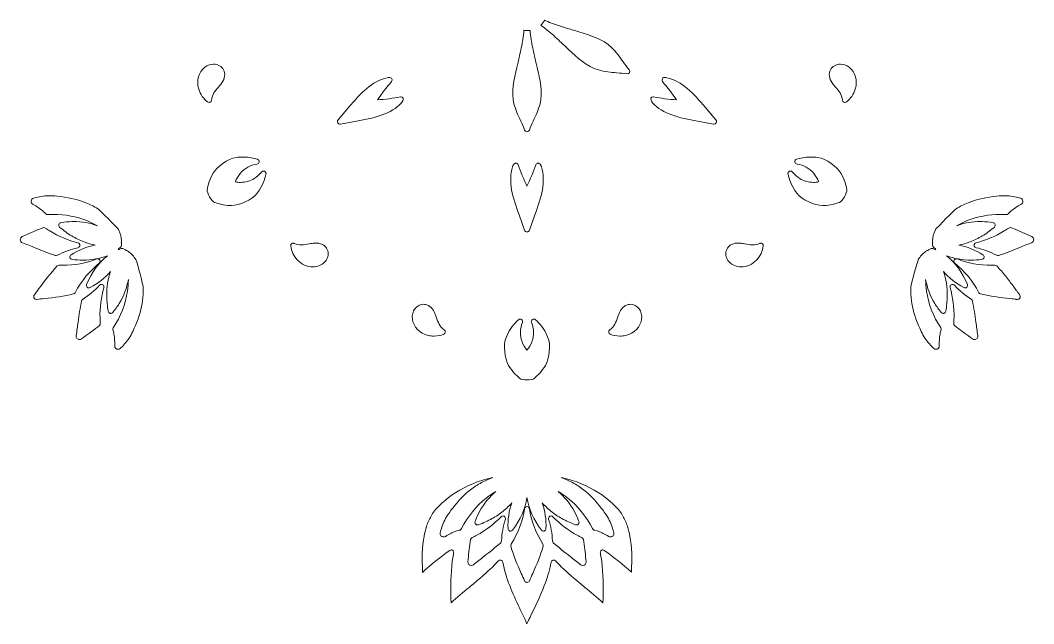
# Model space of a CAD drawing. Header units: inches. Extents: x -5 to 3122, y -2796 to 0.
# Drawn here: x 2241 to 3021, y -2036 to -1572 of the extents above; entities that cross this region are included whole.
import ezdxf

# ---------------------------------------------------------------- set-up
doc = ezdxf.new("R2010")
doc.units = ezdxf.units.IN
doc.header["$MEASUREMENT"] = 0
doc.layers.add('4', color=7, linetype='Continuous')

# ---------------------------------------------------------------- blocks, each defined once
blk = doc.blocks.new('block 2')
at = {"layer": '4', "lineweight": 0}
for points, knots in [([(2709.69, -1612.35), (2709.34, -1612.96), (2708.7, -1613.33), (2708.01, -1613.33), (2707.91, -1613.33), (2707.82, -1613.32), (2707.72, -1613.3), (2705.22, -1612.93), (2702.62, -1612.67), (2700.11, -1612.43), (2695.46, -1611.97), (2690.67, -1611.5), (2685.99, -1610.26), (2677.25, -1607.93), (2669.64, -1600.74), (2662.93, -1594.4), (2661.86, -1593.39), (2660.82, -1592.41), (2659.8, -1591.47), (2658.63, -1590.4), (2657.48, -1589.32), (2656.33, -1588.24), (2653.2, -1585.31), (2649.97, -1582.28), (2646.61, -1579.56), (2644.87, -1578.15), (2643.24, -1576.92), (2641.65, -1575.82), (2642.83, -1574.71), (2643.85, -1573.42), (2644.62, -1571.97), (2646.2, -1572.7), (2647.89, -1573.41), (2649.75, -1574.12), (2653.79, -1575.67), (2658.03, -1576.95), (2662.13, -1578.2), (2663.64, -1578.65), (2665.15, -1579.11), (2666.66, -1579.59), (2667.98, -1580), (2669.35, -1580.41), (2670.76, -1580.83), (2679.61, -1583.47), (2689.63, -1586.47), (2696.02, -1592.87), (2699.44, -1596.3), (2702.25, -1600.22), (2704.96, -1604.01), (2706.43, -1606.07), (2707.96, -1608.19), (2709.53, -1610.17), (2710.03, -1610.79), (2710.09, -1611.66), (2709.69, -1612.35)], [0, 0, 0, 0, 1, 1, 1, 2, 2, 2, 3, 3, 3, 4, 4, 4, 5, 5, 5, 6, 6, 6, 7, 7, 7, 8, 8, 8, 9, 9, 9, 10, 10, 10, 11, 11, 11, 12, 12, 12, 13, 13, 13, 14, 14, 14, 15, 15, 15, 16, 16, 16, 17, 17, 17, 18, 18, 18, 18]), ([(2636.8, -1599.53), (2637.16, -1601.06), (2637.52, -1602.6), (2637.86, -1604.14), (2638.16, -1605.49), (2638.5, -1606.88), (2638.84, -1608.32), (2640.97, -1617.3), (2643.39, -1627.47), (2641.04, -1636.21), (2639.78, -1640.88), (2637.79, -1645.27), (2635.86, -1649.52), (2634.82, -1651.82), (2633.74, -1654.2), (2632.81, -1656.55), (2632.52, -1657.3), (2631.8, -1657.79), (2631, -1657.79), (2630.2, -1657.79), (2629.48, -1657.3), (2629.19, -1656.55), (2628.26, -1654.2), (2627.18, -1651.82), (2626.14, -1649.52), (2624.21, -1645.28), (2622.22, -1640.89), (2620.96, -1636.21), (2618.61, -1627.47), (2621.03, -1617.3), (2623.16, -1608.32), (2623.5, -1606.88), (2623.84, -1605.49), (2624.14, -1604.14), (2624.48, -1602.6), (2624.84, -1601.06), (2625.2, -1599.52), (2626.17, -1595.35), (2627.18, -1591.03), (2627.86, -1586.76), (2628.27, -1584.19), (2628.54, -1581.86), (2628.69, -1579.66), (2629.56, -1579.81), (2630.44, -1579.91), (2631.35, -1579.91), (2632.02, -1579.91), (2632.67, -1579.85), (2633.32, -1579.76), (2633.47, -1581.94), (2633.73, -1584.23), (2634.14, -1586.76), (2634.82, -1591.03), (2635.83, -1595.35), (2636.8, -1599.53)], [0, 0, 0, 0, 1, 1, 1, 2, 2, 2, 3, 3, 3, 4, 4, 4, 5, 5, 5, 6, 6, 6, 7, 7, 7, 8, 8, 8, 9, 9, 9, 10, 10, 10, 11, 11, 11, 12, 12, 12, 13, 13, 13, 14, 14, 14, 15, 15, 15, 16, 16, 16, 17, 17, 17, 18, 18, 18, 18]), ([(2395.3, -1621.57), (2394.83, -1622.13), (2394.37, -1622.67), (2393.92, -1623.19), (2391.02, -1626.58), (2388.92, -1629.02), (2388.44, -1633.5), (2388.37, -1634.19), (2387.93, -1634.79), (2387.3, -1635.07), (2387.04, -1635.18), (2386.77, -1635.24), (2386.51, -1635.24), (2386.1, -1635.24), (2385.7, -1635.11), (2385.36, -1634.86), (2382.3, -1632.63), (2379.75, -1628.93), (2378.54, -1624.96), (2376.62, -1618.63), (2378.59, -1611.71), (2383.35, -1608.12), (2385.36, -1606.61), (2387.73, -1605.77), (2390.03, -1605.77), (2390.45, -1605.77), (2390.87, -1605.8), (2391.28, -1605.86), (2394.41, -1606.28), (2397.09, -1608.35), (2398.1, -1611.13), (2399.24, -1614.28), (2398.22, -1618.08), (2395.3, -1621.57)], [0, 0, 0, 0, 1, 1, 1, 2, 2, 2, 3, 3, 3, 4, 4, 4, 5, 5, 5, 6, 6, 6, 7, 7, 7, 8, 8, 8, 9, 9, 9, 10, 10, 10, 11, 11, 11, 11]), ([(2863.9, -1611.12), (2864.91, -1608.34), (2867.59, -1606.27), (2870.72, -1605.85), (2871.13, -1605.8), (2871.55, -1605.77), (2871.97, -1605.77), (2874.27, -1605.77), (2876.64, -1606.6), (2878.65, -1608.11), (2883.41, -1611.7), (2885.38, -1618.63), (2883.46, -1624.96), (2882.25, -1628.92), (2879.7, -1632.63), (2876.64, -1634.86), (2876.3, -1635.11), (2875.9, -1635.23), (2875.49, -1635.23), (2875.23, -1635.23), (2874.96, -1635.18), (2874.7, -1635.07), (2874.07, -1634.79), (2873.63, -1634.19), (2873.56, -1633.49), (2873.08, -1629.01), (2870.98, -1626.57), (2868.08, -1623.19), (2867.63, -1622.67), (2867.17, -1622.13), (2866.7, -1621.56), (2863.78, -1618.08), (2862.76, -1614.27), (2863.9, -1611.12)], [0, 0, 0, 0, 1, 1, 1, 2, 2, 2, 3, 3, 3, 4, 4, 4, 5, 5, 5, 6, 6, 6, 7, 7, 7, 8, 8, 8, 9, 9, 9, 10, 10, 10, 11, 11, 11, 11]), ([(2535.58, -1634.1), (2535.22, -1634.57), (2534.84, -1635.03), (2534.45, -1635.47), (2526.53, -1644.26), (2514.12, -1647.09), (2499.9, -1649.64), (2499.9, -1649.64), (2487.54, -1651.86), (2487.54, -1651.86), (2487.42, -1651.88), (2487.31, -1651.89), (2487.19, -1651.89), (2486.51, -1651.89), (2485.86, -1651.53), (2485.51, -1650.92), (2485.1, -1650.21), (2485.18, -1649.32), (2485.71, -1648.69), (2485.71, -1648.69), (2493.81, -1639.1), (2493.81, -1639.1), (2503.13, -1628.06), (2511.79, -1618.72), (2523.36, -1616.26), (2523.94, -1616.14), (2524.52, -1616.04), (2525.11, -1615.96), (2525.16, -1615.95), (2525.82, -1616.09), (2526.41, -1616.22), (2526.41, -1616.23), (2526.4, -1616.23), (2526.4, -1616.24), (2526.68, -1616.41), (2526.92, -1616.65), (2527.09, -1616.95), (2527.47, -1617.66), (2527.38, -1618.54), (2526.86, -1619.15), (2523.02, -1623.66), (2519.41, -1628.39), (2516.11, -1633.25), (2521.98, -1632.83), (2527.88, -1632.07), (2533.7, -1630.99), (2533.82, -1630.97), (2533.93, -1630.96), (2534.05, -1630.96), (2534.72, -1630.96), (2535.36, -1631.31), (2535.71, -1631.9), (2535.73, -1631.92), (2535.73, -1631.95), (2535.75, -1631.98), (2535.78, -1631.97), (2535.81, -1631.96), (2535.83, -1631.95), (2535.83, -1632.62), (2535.8, -1633.82), (2535.58, -1634.1)], [0, 0, 0, 0, 1, 1, 1, 2, 2, 2, 3, 3, 3, 4, 4, 4, 5, 5, 5, 6, 6, 6, 7, 7, 7, 8, 8, 8, 9, 9, 9, 10, 10, 10, 11, 11, 11, 12, 12, 12, 13, 13, 13, 14, 14, 14, 15, 15, 15, 16, 16, 16, 17, 17, 17, 18, 18, 18, 19, 19, 19, 20, 20, 20, 20]), ([(2776.49, -1650.92), (2776.14, -1651.53), (2775.49, -1651.89), (2774.81, -1651.89), (2774.69, -1651.89), (2774.58, -1651.88), (2774.46, -1651.86), (2774.46, -1651.86), (2762.1, -1649.64), (2762.1, -1649.64), (2747.88, -1647.09), (2735.46, -1644.26), (2727.55, -1635.47), (2727.43, -1635.33), (2727.31, -1635.18), (2727.19, -1635.04), (2727.17, -1635.04), (2727.14, -1635.03), (2727.12, -1635.03), (2726.6, -1633.97), (2725.99, -1632.37), (2726.28, -1631.9), (2726.64, -1631.31), (2727.28, -1630.96), (2727.95, -1630.96), (2728.06, -1630.96), (2728.18, -1630.97), (2728.3, -1630.99), (2734.13, -1632.07), (2740.03, -1632.83), (2745.89, -1633.25), (2742.59, -1628.39), (2738.98, -1623.66), (2735.14, -1619.15), (2734.79, -1618.74), (2735.1, -1617.31), (2735.42, -1616.25), (2735.45, -1616.27), (2735.47, -1616.29), (2735.5, -1616.31), (2735.83, -1616.08), (2736.21, -1615.94), (2736.62, -1615.94), (2736.71, -1615.94), (2736.8, -1615.94), (2736.89, -1615.96), (2737.48, -1616.04), (2738.06, -1616.14), (2738.64, -1616.26), (2750.21, -1618.72), (2758.87, -1628.06), (2768.19, -1639.1), (2768.19, -1639.1), (2776.29, -1648.69), (2776.29, -1648.69), (2776.82, -1649.31), (2776.9, -1650.21), (2776.49, -1650.92)], [0, 0, 0, 0, 1, 1, 1, 2, 2, 2, 3, 3, 3, 4, 4, 4, 5, 5, 5, 6, 6, 6, 7, 7, 7, 8, 8, 8, 9, 9, 9, 10, 10, 10, 11, 11, 11, 12, 12, 12, 13, 13, 13, 14, 14, 14, 15, 15, 15, 16, 16, 16, 17, 17, 17, 18, 18, 18, 19, 19, 19, 19]), ([(2430.29, -1690.43), (2429.33, -1694.52), (2428, -1699.03), (2423.44, -1705.11), (2419.23, -1710.71), (2409.9, -1714.34), (2403.67, -1714.49), (2403.41, -1714.5), (2403.16, -1714.5), (2402.91, -1714.5), (2397.69, -1714.5), (2393.81, -1713.19), (2390.7, -1712.13), (2388.71, -1711.46), (2384.63, -1704.74), (2385.1, -1702.42), (2385.77, -1699.02), (2386.61, -1694.8), (2389.53, -1690.01), (2392.78, -1684.69), (2400.59, -1678.42), (2407.55, -1677.58), (2409.38, -1677.36), (2411.15, -1677.24), (2412.81, -1677.24), (2417.51, -1677.24), (2420.76, -1678.1), (2423.68, -1678.98), (2424.56, -1679.25), (2425.14, -1680.09), (2425.06, -1681), (2424.99, -1681.91), (2424.29, -1682.65), (2423.38, -1682.78), (2420.84, -1683.12), (2418.46, -1683.89), (2416.3, -1685.07), (2411.85, -1687.5), (2408.38, -1691.61), (2406.74, -1696.4), (2407.99, -1696.64), (2409.28, -1696.77), (2410.58, -1696.77), (2414.41, -1696.77), (2418.13, -1695.73), (2421.33, -1693.78), (2423.43, -1692.5), (2425.29, -1690.82), (2426.86, -1688.79), (2427.24, -1688.3), (2427.81, -1688.04), (2428.4, -1688.04), (2428.68, -1688.04), (2428.97, -1688.1), (2429.24, -1688.23), (2430.06, -1688.62), (2430.5, -1689.54), (2430.29, -1690.43)], [0, 0, 0, 0, 1, 1, 1, 2, 2, 2, 3, 3, 3, 4, 4, 4, 5, 5, 5, 6, 6, 6, 7, 7, 7, 8, 8, 8, 9, 9, 9, 10, 10, 10, 11, 11, 11, 12, 12, 12, 13, 13, 13, 14, 14, 14, 15, 15, 15, 16, 16, 16, 17, 17, 17, 18, 18, 18, 19, 19, 19, 19]), ([(2642.09, -1684.81), (2645.74, -1696.06), (2641.98, -1708.23), (2637.09, -1721.82), (2637.09, -1721.82), (2632.83, -1733.63), (2632.83, -1733.63), (2632.55, -1734.4), (2631.82, -1734.92), (2631, -1734.92), (2630.18, -1734.92), (2629.44, -1734.4), (2629.17, -1733.63), (2629.17, -1733.63), (2624.91, -1721.82), (2624.91, -1721.82), (2620.01, -1708.23), (2616.25, -1696.06), (2619.91, -1684.81), (2620.09, -1684.25), (2620.3, -1683.69), (2620.52, -1683.14), (2620.64, -1682.85), (2621.58, -1682.22), (2622.38, -1681.74), (2622.4, -1681.8), (2622.43, -1681.87), (2622.46, -1681.94), (2623.23, -1681.99), (2623.9, -1682.49), (2624.16, -1683.22), (2626.14, -1688.8), (2628.43, -1694.29), (2631, -1699.58), (2633.56, -1694.29), (2635.86, -1688.8), (2637.84, -1683.22), (2638.08, -1682.52), (2638.72, -1682.05), (2639.44, -1681.96), (2639.46, -1681.89), (2639.47, -1681.82), (2639.49, -1681.74), (2640.49, -1682.34), (2641.38, -1682.92), (2641.47, -1683.14), (2641.7, -1683.69), (2641.9, -1684.25), (2642.09, -1684.81)], [0, 0, 0, 0, 1, 1, 1, 2, 2, 2, 3, 3, 3, 4, 4, 4, 5, 5, 5, 6, 6, 6, 7, 7, 7, 8, 8, 8, 9, 9, 9, 10, 10, 10, 11, 11, 11, 12, 12, 12, 13, 13, 13, 14, 14, 14, 15, 15, 15, 16, 16, 16, 16]), ([(2871.3, -1712.13), (2868.18, -1713.18), (2864.31, -1714.5), (2859.09, -1714.5), (2858.84, -1714.5), (2858.59, -1714.5), (2858.33, -1714.49), (2852.1, -1714.34), (2842.77, -1710.71), (2838.56, -1705.11), (2834, -1699.03), (2832.67, -1694.52), (2831.71, -1690.43), (2831.5, -1689.54), (2831.94, -1688.62), (2832.76, -1688.22), (2833.03, -1688.1), (2833.32, -1688.03), (2833.6, -1688.03), (2834.19, -1688.03), (2834.76, -1688.3), (2835.14, -1688.79), (2836.71, -1690.82), (2838.57, -1692.5), (2840.67, -1693.78), (2843.87, -1695.73), (2847.59, -1696.76), (2851.42, -1696.76), (2852.71, -1696.76), (2854.01, -1696.64), (2855.26, -1696.4), (2853.61, -1691.61), (2850.14, -1687.49), (2845.7, -1685.07), (2843.54, -1683.89), (2841.16, -1683.12), (2838.62, -1682.77), (2837.71, -1682.65), (2837.01, -1681.91), (2836.93, -1681), (2836.86, -1680.08), (2837.44, -1679.24), (2838.32, -1678.98), (2841.24, -1678.1), (2844.49, -1677.24), (2849.19, -1677.24), (2850.85, -1677.24), (2852.62, -1677.36), (2854.45, -1677.58), (2861.41, -1678.42), (2869.22, -1684.68), (2872.47, -1690.01), (2875.39, -1694.79), (2876.23, -1699.02), (2876.9, -1702.42), (2877.37, -1704.74), (2873.29, -1711.45), (2871.3, -1712.13)], [0, 0, 0, 0, 1, 1, 1, 2, 2, 2, 3, 3, 3, 4, 4, 4, 5, 5, 5, 6, 6, 6, 7, 7, 7, 8, 8, 8, 9, 9, 9, 10, 10, 10, 11, 11, 11, 12, 12, 12, 13, 13, 13, 14, 14, 14, 15, 15, 15, 16, 16, 16, 17, 17, 17, 18, 18, 18, 19, 19, 19, 19]), ([(2335.91, -1777.64), (2336.02, -1781.04), (2335.85, -1784.47), (2335.4, -1787.83), (2334.61, -1793.69), (2332.9, -1799.6), (2329.86, -1806.98), (2328.82, -1809.5), (2327.2, -1813.24), (2325, -1816.63), (2322.84, -1820), (2320.27, -1822.62), (2318.27, -1824.53), (2317.78, -1824.98), (2317.16, -1825.23), (2316.52, -1825.23), (2315.83, -1825.23), (2315.16, -1824.94), (2314.68, -1824.44), (2314.18, -1823.91), (2313.92, -1823.21), (2313.96, -1822.48), (2314.1, -1819.17), (2313.9, -1816.15), (2313.37, -1813.52), (2313.13, -1812.33), (2312.83, -1811.14), (2312.59, -1810.23), (2312.45, -1809.7), (2312.56, -1809.09), (2312.87, -1808.63), (2318.56, -1800.09), (2322.34, -1790.33), (2323.81, -1780.4), (2324.26, -1777.41), (2324.48, -1774.44), (2324.49, -1771.5), (2323.36, -1777.85), (2320.98, -1784.23), (2317.41, -1790.06), (2316, -1792.38), (2314.38, -1794.62), (2312.45, -1796.91), (2312.08, -1797.35), (2311.53, -1797.6), (2310.97, -1797.6), (2310.8, -1797.6), (2310.63, -1797.57), (2310.47, -1797.53), (2309.74, -1797.34), (2309.19, -1796.74), (2309.05, -1796), (2308.29, -1791.85), (2307.9, -1788.09), (2307.85, -1784.51), (2307.8, -1781.09), (2308.04, -1777.67), (2308.55, -1774.34), (2309.02, -1771.28), (2309.7, -1768.41), (2310.69, -1765.33), (2310.69, -1765.33), (2310.69, -1765.33), (2310.69, -1765.33), (2306.53, -1770.26), (2301.16, -1774.53), (2295.01, -1777.77), (2294.72, -1777.92), (2294.41, -1777.99), (2294.1, -1777.99), (2293.63, -1777.99), (2293.16, -1777.82), (2292.79, -1777.48), (2292.18, -1776.93), (2291.99, -1776.05), (2292.31, -1775.3), (2296.15, -1766.11), (2301.79, -1758.42), (2308.36, -1753.21), (2302.8, -1755.43), (2296.39, -1756.58), (2289.41, -1756.58), (2286.71, -1756.58), (2283.94, -1756.4), (2281.2, -1756.05), (2280.38, -1755.95), (2279.72, -1755.34), (2279.54, -1754.54), (2279.37, -1753.74), (2279.71, -1752.91), (2280.41, -1752.47), (2286.29, -1748.77), (2292.67, -1746.25), (2299.02, -1745.11), (2295.85, -1744.43), (2293.03, -1743.59), (2290.14, -1742.47), (2287.01, -1741.24), (2283.93, -1739.73), (2280.99, -1737.98), (2277.91, -1736.15), (2274.85, -1733.93), (2271.64, -1731.2), (2271.06, -1730.71), (2270.82, -1729.93), (2271.02, -1729.21), (2271.22, -1728.48), (2271.81, -1727.93), (2272.55, -1727.8), (2275.5, -1727.27), (2278.25, -1726.99), (2280.95, -1726.93), (2281.4, -1726.92), (2281.84, -1726.91), (2282.29, -1726.91), (2288.7, -1726.91), (2295, -1728.06), (2300.71, -1730.16), (2298.12, -1728.66), (2295.39, -1727.34), (2292.52, -1726.21), (2284.62, -1723.09), (2275.81, -1721.43), (2267.04, -1721.43), (2265.56, -1721.43), (2264.07, -1721.48), (2262.57, -1721.58), (2262.53, -1721.58), (2262.49, -1721.58), (2262.45, -1721.58), (2261.94, -1721.58), (2261.44, -1721.38), (2261.08, -1721.02), (2260.42, -1720.36), (2259.54, -1719.51), (2258.62, -1718.7), (2256.61, -1716.92), (2254.1, -1715.24), (2251.17, -1713.72), (2250.2, -1713.22), (2249.63, -1712.21), (2249.73, -1711.15), (2249.82, -1710.12), (2250.53, -1709.26), (2251.55, -1708.95), (2254.2, -1708.17), (2257.75, -1707.25), (2261.74, -1707.07), (2262.42, -1707.03), (2263.11, -1707.02), (2263.8, -1707.02), (2266.36, -1707.02), (2269.13, -1707.23), (2272.53, -1707.69), (2280.45, -1708.74), (2286.42, -1710.21), (2291.88, -1712.46), (2295.01, -1713.76), (2298.07, -1715.32), (2300.97, -1717.12), (2302.44, -1718.03), (2309.6, -1725.3), (2316.46, -1732.38), (2316.69, -1732.81), (2316.93, -1733.24), (2317.13, -1733.67), (2318.38, -1736.28), (2319.13, -1739.03), (2319.28, -1741.62), (2319.31, -1742.05), (2319.19, -1742.47), (2318.97, -1742.81), (2319, -1742.87), (2319.04, -1742.94), (2319.07, -1743), (2319.22, -1743.32), (2319.29, -1743.68), (2319.25, -1744.03), (2319.22, -1744.39), (2319.18, -1744.74), (2319.12, -1745.1), (2318.9, -1746.37), (2318.06, -1747.35), (2316.94, -1747.78), (2316.9, -1747.99), (2316.82, -1748.19), (2316.72, -1748.37), (2316.93, -1748.37), (2317.15, -1748.41), (2317.35, -1748.48), (2317.95, -1747.99), (2318.7, -1747.7), (2319.51, -1747.7), (2319.93, -1747.7), (2320.35, -1747.78), (2320.76, -1747.93), (2321.09, -1748.05), (2321.42, -1748.2), (2321.75, -1748.35), (2322.07, -1748.5), (2322.34, -1748.73), (2322.54, -1749.02), (2322.59, -1749.08), (2322.63, -1749.14), (2322.66, -1749.21), (2322.7, -1749.2), (2322.74, -1749.2), (2322.77, -1749.2), (2323.14, -1749.2), (2323.52, -1749.31), (2323.84, -1749.52), (2326.02, -1750.96), (2328.03, -1752.98), (2329.65, -1755.35), (2330.03, -1755.9), (2330.39, -1756.47), (2330.74, -1757.06), (2330.74, -1757.05), (2330.74, -1757.05), (2330.74, -1757.05), (2333.3, -1766.36), (2335.86, -1775.92), (2335.91, -1777.64)], [0, 0, 0, 0, 1, 1, 1, 2, 2, 2, 3, 3, 3, 4, 4, 4, 5, 5, 5, 6, 6, 6, 7, 7, 7, 8, 8, 8, 9, 9, 9, 10, 10, 10, 11, 11, 11, 12, 12, 12, 13, 13, 13, 14, 14, 14, 15, 15, 15, 16, 16, 16, 17, 17, 17, 18, 18, 18, 19, 19, 19, 20, 20, 20, 21, 21, 21, 22, 22, 22, 23, 23, 23, 24, 24, 24, 25, 25, 25, 26, 26, 26, 27, 27, 27, 28, 28, 28, 29, 29, 29, 30, 30, 30, 31, 31, 31, 32, 32, 32, 33, 33, 33, 34, 34, 34, 35, 35, 35, 36, 36, 36, 37, 37, 37, 38, 38, 38, 39, 39, 39, 40, 40, 40, 41, 41, 41, 42, 42, 42, 43, 43, 43, 44, 44, 44, 45, 45, 45, 46, 46, 46, 47, 47, 47, 48, 48, 48, 49, 49, 49, 50, 50, 50, 51, 51, 51, 52, 52, 52, 53, 53, 53, 54, 54, 54, 55, 55, 55, 56, 56, 56, 57, 57, 57, 58, 58, 58, 59, 59, 59, 60, 60, 60, 61, 61, 61, 62, 62, 62, 63, 63, 63, 64, 64, 64, 65, 65, 65, 66, 66, 66, 67, 67, 67, 68, 68, 68, 69, 69, 69, 70, 70, 70, 71, 71, 71, 72, 72, 72, 73, 73, 73, 74, 74, 74, 74]), ([(2953.46, -1774.34), (2953.96, -1777.66), (2954.2, -1781.08), (2954.15, -1784.51), (2954.1, -1788.08), (2953.71, -1791.84), (2952.95, -1796), (2952.81, -1796.74), (2952.26, -1797.33), (2951.54, -1797.53), (2951.37, -1797.57), (2951.2, -1797.59), (2951.04, -1797.59), (2950.47, -1797.59), (2949.92, -1797.35), (2949.55, -1796.9), (2947.62, -1794.61), (2946, -1792.37), (2944.6, -1790.06), (2941.03, -1784.23), (2938.64, -1777.85), (2937.51, -1771.5), (2937.52, -1774.43), (2937.74, -1777.41), (2938.19, -1780.4), (2939.66, -1790.33), (2943.44, -1800.09), (2949.09, -1808.57), (2949.11, -1808.6), (2949.14, -1808.64), (2949.16, -1808.66), (2949.46, -1809.12), (2949.55, -1809.69), (2949.41, -1810.23), (2949.16, -1811.2), (2948.87, -1812.35), (2948.63, -1813.52), (2948.1, -1816.15), (2947.9, -1819.16), (2948.04, -1822.47), (2948.08, -1823.21), (2947.82, -1823.91), (2947.32, -1824.43), (2946.84, -1824.94), (2946.17, -1825.23), (2945.48, -1825.23), (2944.84, -1825.23), (2944.22, -1824.98), (2943.73, -1824.52), (2941.73, -1822.61), (2939.16, -1819.99), (2937, -1816.64), (2934.81, -1813.24), (2933.18, -1809.5), (2932.15, -1806.98), (2929.1, -1799.59), (2927.39, -1793.69), (2926.6, -1787.83), (2926.16, -1784.47), (2925.98, -1781.04), (2926.09, -1777.64), (2926.14, -1775.94), (2929.04, -1765.86), (2931.98, -1755.93), (2932.1, -1755.74), (2932.22, -1755.54), (2932.34, -1755.36), (2933.97, -1752.97), (2935.98, -1750.95), (2938.16, -1749.52), (2938.48, -1749.3), (2938.86, -1749.2), (2939.23, -1749.2), (2939.26, -1749.2), (2939.3, -1749.2), (2939.34, -1749.2), (2939.37, -1749.14), (2939.41, -1749.08), (2939.45, -1749.02), (2939.65, -1748.73), (2939.93, -1748.49), (2940.26, -1748.34), (2940.58, -1748.19), (2940.91, -1748.05), (2941.24, -1747.92), (2941.65, -1747.77), (2942.07, -1747.69), (2942.49, -1747.69), (2943.3, -1747.69), (2944.05, -1747.98), (2944.65, -1748.48), (2944.86, -1748.41), (2945.07, -1748.37), (2945.28, -1748.37), (2945.18, -1748.18), (2945.1, -1747.98), (2945.06, -1747.77), (2943.94, -1747.35), (2943.1, -1746.36), (2942.88, -1745.09), (2942.82, -1744.74), (2942.78, -1744.38), (2942.75, -1744.02), (2942.72, -1743.67), (2942.78, -1743.32), (2942.93, -1743), (2942.96, -1742.93), (2943, -1742.87), (2943.03, -1742.8), (2942.81, -1742.46), (2942.69, -1742.05), (2942.72, -1741.62), (2942.87, -1739.02), (2943.62, -1736.27), (2944.86, -1733.68), (2945.03, -1733.32), (2945.23, -1732.97), (2945.42, -1732.61), (2952.58, -1725.19), (2959.65, -1717.97), (2961.03, -1717.11), (2963.93, -1715.32), (2966.98, -1713.75), (2970.12, -1712.46), (2975.58, -1710.21), (2981.55, -1708.74), (2989.47, -1707.68), (2992.87, -1707.22), (2995.64, -1707.01), (2998.19, -1707.01), (2998.88, -1707.01), (2999.57, -1707.03), (3000.26, -1707.06), (3004.25, -1707.25), (3007.8, -1708.17), (3010.46, -1708.95), (3011.46, -1709.25), (3012.17, -1710.11), (3012.27, -1711.14), (3012.37, -1712.2), (3011.8, -1713.21), (3010.84, -1713.71), (3007.9, -1715.24), (3005.39, -1716.92), (3003.37, -1718.7), (3002.47, -1719.49), (3001.59, -1720.35), (3000.92, -1721.01), (3000.56, -1721.38), (3000.03, -1721.57), (2999.51, -1721.57), (2999.47, -1721.57), (2999.43, -1721.57), (2999.39, -1721.57), (2997.93, -1721.48), (2996.44, -1721.43), (2994.96, -1721.43), (2986.19, -1721.43), (2977.38, -1723.08), (2969.48, -1726.21), (2966.61, -1727.34), (2963.88, -1728.66), (2961.29, -1730.15), (2967, -1728.06), (2973.3, -1726.91), (2979.71, -1726.91), (2980.16, -1726.91), (2980.6, -1726.91), (2981.04, -1726.92), (2983.75, -1726.98), (2986.5, -1727.27), (2989.45, -1727.79), (2990.19, -1727.93), (2990.79, -1728.48), (2990.98, -1729.2), (2991.18, -1729.93), (2990.94, -1730.71), (2990.36, -1731.19), (2987.15, -1733.93), (2984.09, -1736.15), (2981.01, -1737.98), (2978.07, -1739.73), (2974.99, -1741.24), (2971.86, -1742.46), (2968.97, -1743.59), (2966.14, -1744.43), (2962.99, -1745.11), (2962.98, -1745.11), (2962.98, -1745.11), (2962.98, -1745.11), (2969.33, -1746.25), (2975.71, -1748.77), (2981.59, -1752.47), (2982.29, -1752.91), (2982.63, -1753.73), (2982.46, -1754.54), (2982.28, -1755.34), (2981.62, -1755.94), (2980.8, -1756.05), (2978.06, -1756.4), (2975.29, -1756.58), (2972.59, -1756.58), (2965.61, -1756.58), (2959.2, -1755.43), (2953.64, -1753.21), (2960.21, -1758.41), (2965.85, -1766.1), (2969.69, -1775.29), (2970.01, -1776.05), (2969.82, -1776.92), (2969.21, -1777.48), (2968.84, -1777.81), (2968.37, -1777.99), (2967.9, -1777.99), (2967.59, -1777.99), (2967.28, -1777.91), (2966.99, -1777.76), (2960.84, -1774.52), (2955.47, -1770.25), (2951.31, -1765.32), (2952.3, -1768.41), (2952.99, -1771.28), (2953.46, -1774.34)], [0, 0, 0, 0, 1, 1, 1, 2, 2, 2, 3, 3, 3, 4, 4, 4, 5, 5, 5, 6, 6, 6, 7, 7, 7, 8, 8, 8, 9, 9, 9, 10, 10, 10, 11, 11, 11, 12, 12, 12, 13, 13, 13, 14, 14, 14, 15, 15, 15, 16, 16, 16, 17, 17, 17, 18, 18, 18, 19, 19, 19, 20, 20, 20, 21, 21, 21, 22, 22, 22, 23, 23, 23, 24, 24, 24, 25, 25, 25, 26, 26, 26, 27, 27, 27, 28, 28, 28, 29, 29, 29, 30, 30, 30, 31, 31, 31, 32, 32, 32, 33, 33, 33, 34, 34, 34, 35, 35, 35, 36, 36, 36, 37, 37, 37, 38, 38, 38, 39, 39, 39, 40, 40, 40, 41, 41, 41, 42, 42, 42, 43, 43, 43, 44, 44, 44, 45, 45, 45, 46, 46, 46, 47, 47, 47, 48, 48, 48, 49, 49, 49, 50, 50, 50, 51, 51, 51, 52, 52, 52, 53, 53, 53, 54, 54, 54, 55, 55, 55, 56, 56, 56, 57, 57, 57, 58, 58, 58, 59, 59, 59, 60, 60, 60, 61, 61, 61, 62, 62, 62, 63, 63, 63, 64, 64, 64, 65, 65, 65, 66, 66, 66, 67, 67, 67, 68, 68, 68, 69, 69, 69, 70, 70, 70, 71, 71, 71, 72, 72, 72, 73, 73, 73, 74, 74, 74, 74]), ([(2252.81, -1747.14), (2249.63, -1745.84), (2246.35, -1744.5), (2243.12, -1743.3), (2242.09, -1742.91), (2241.41, -1741.97), (2241.38, -1740.9), (2241.35, -1739.87), (2241.95, -1738.92), (2242.9, -1738.49), (2242.9, -1738.49), (2244.78, -1737.65), (2244.78, -1737.65), (2249.3, -1735.61), (2253.98, -1733.5), (2258.8, -1731.7), (2259.02, -1731.62), (2259.25, -1731.58), (2259.48, -1731.58), (2259.88, -1731.58), (2260.28, -1731.7), (2260.61, -1731.94), (2261.69, -1732.71), (2262.8, -1733.44), (2263.99, -1734.17), (2270.77, -1738.28), (2278.27, -1741.42), (2285.68, -1743.24), (2286.56, -1743.45), (2287.17, -1744.24), (2287.16, -1745.15), (2287.16, -1746.05), (2286.53, -1746.83), (2285.65, -1747.03), (2280.24, -1748.26), (2274.88, -1750.23), (2269.71, -1752.87), (2269.43, -1753.01), (2269.13, -1753.09), (2268.82, -1753.09), (2268.62, -1753.09), (2268.42, -1753.05), (2268.22, -1752.99), (2263.04, -1751.31), (2257.84, -1749.19), (2252.81, -1747.14)], [0, 0, 0, 0, 1, 1, 1, 2, 2, 2, 3, 3, 3, 4, 4, 4, 5, 5, 5, 6, 6, 6, 7, 7, 7, 8, 8, 8, 9, 9, 9, 10, 10, 10, 11, 11, 11, 12, 12, 12, 13, 13, 13, 14, 14, 14, 15, 15, 15, 15]), ([(3019.09, -1738.49), (3020.05, -1738.91), (3020.65, -1739.86), (3020.62, -1740.9), (3020.59, -1741.97), (3019.91, -1742.91), (3018.88, -1743.29), (3015.66, -1744.5), (3012.37, -1745.84), (3009.2, -1747.13), (3004.17, -1749.18), (2998.97, -1751.31), (2993.78, -1752.99), (2993.58, -1753.05), (2993.38, -1753.08), (2993.18, -1753.08), (2992.87, -1753.08), (2992.57, -1753.01), (2992.29, -1752.87), (2987.12, -1750.23), (2981.76, -1748.26), (2976.35, -1747.02), (2975.47, -1746.82), (2974.84, -1746.04), (2974.84, -1745.14), (2974.83, -1744.24), (2975.44, -1743.45), (2976.32, -1743.23), (2983.73, -1741.41), (2991.23, -1738.27), (2998.01, -1734.17), (2999.2, -1733.43), (3000.31, -1732.7), (3001.39, -1731.93), (3001.72, -1731.69), (3002.12, -1731.57), (3002.52, -1731.57), (3002.75, -1731.57), (3002.98, -1731.61), (3003.2, -1731.69), (3008.02, -1733.49), (3012.7, -1735.6), (3017.22, -1737.64), (3017.22, -1737.64), (3019.09, -1738.49), (3019.09, -1738.49)], [0, 0, 0, 0, 1, 1, 1, 2, 2, 2, 3, 3, 3, 4, 4, 4, 5, 5, 5, 6, 6, 6, 7, 7, 7, 8, 8, 8, 9, 9, 9, 10, 10, 10, 11, 11, 11, 12, 12, 12, 13, 13, 13, 14, 14, 14, 15, 15, 15, 15]), ([(2457.58, -1744.9), (2459.5, -1744.9), (2461.46, -1744.53), (2463.73, -1744.1), (2464.4, -1743.98), (2465.1, -1743.84), (2465.82, -1743.72), (2466.79, -1743.55), (2467.76, -1743.46), (2468.68, -1743.46), (2471.96, -1743.46), (2474.58, -1744.52), (2476.26, -1746.52), (2478.17, -1748.78), (2478.62, -1752.13), (2477.42, -1755.06), (2476.4, -1757.54), (2474.24, -1759.63), (2471.5, -1760.79), (2469.9, -1761.47), (2468.17, -1761.81), (2466.35, -1761.81), (2462.03, -1761.81), (2457.6, -1759.84), (2454.5, -1756.53), (2451.67, -1753.51), (2449.74, -1749.45), (2449.34, -1745.68), (2449.27, -1744.99), (2449.57, -1744.31), (2450.13, -1743.9), (2450.47, -1743.65), (2450.87, -1743.53), (2451.28, -1743.53), (2451.54, -1743.53), (2451.81, -1743.58), (2452.06, -1743.69), (2453.91, -1744.52), (2455.67, -1744.9), (2457.58, -1744.9)], [0, 0, 0, 0, 1, 1, 1, 2, 2, 2, 3, 3, 3, 4, 4, 4, 5, 5, 5, 6, 6, 6, 7, 7, 7, 8, 8, 8, 9, 9, 9, 10, 10, 10, 11, 11, 11, 12, 12, 12, 13, 13, 13, 13]), ([(2810.73, -1743.52), (2811.13, -1743.52), (2811.53, -1743.65), (2811.87, -1743.9), (2812.43, -1744.31), (2812.73, -1744.99), (2812.66, -1745.68), (2812.26, -1749.45), (2810.33, -1753.5), (2807.5, -1756.53), (2804.4, -1759.84), (2799.97, -1761.81), (2795.65, -1761.81), (2793.83, -1761.81), (2792.1, -1761.47), (2790.5, -1760.79), (2787.76, -1759.63), (2785.6, -1757.54), (2784.58, -1755.06), (2783.38, -1752.13), (2783.83, -1748.78), (2785.74, -1746.51), (2787.42, -1744.52), (2790.04, -1743.46), (2793.32, -1743.46), (2794.24, -1743.46), (2795.21, -1743.54), (2796.17, -1743.71), (2796.9, -1743.84), (2797.6, -1743.97), (2798.27, -1744.1), (2800.54, -1744.53), (2802.5, -1744.89), (2804.42, -1744.89), (2806.33, -1744.89), (2808.09, -1744.51), (2809.94, -1743.69), (2810.19, -1743.58), (2810.46, -1743.52), (2810.73, -1743.52)], [0, 0, 0, 0, 1, 1, 1, 2, 2, 2, 3, 3, 3, 4, 4, 4, 5, 5, 5, 6, 6, 6, 7, 7, 7, 8, 8, 8, 9, 9, 9, 10, 10, 10, 11, 11, 11, 12, 12, 12, 13, 13, 13, 13]), ([(2282.23, -1782.61), (2275.01, -1784.49), (2267.41, -1785.33), (2260.06, -1786.15), (2258.02, -1786.37), (2256, -1786.6), (2253.99, -1786.84), (2253.91, -1786.85), (2253.84, -1786.85), (2253.77, -1786.85), (2253.05, -1786.85), (2252.37, -1786.44), (2252.02, -1785.8), (2252.02, -1785.8), (2251.89, -1785.55), (2251.89, -1785.55), (2251.52, -1784.88), (2251.58, -1784.06), (2252.04, -1783.45), (2253.27, -1781.82), (2254.49, -1780.16), (2255.71, -1778.5), (2260.08, -1772.56), (2264.6, -1766.42), (2269.82, -1761.11), (2270.19, -1760.74), (2270.69, -1760.53), (2271.21, -1760.53), (2271.23, -1760.53), (2271.24, -1760.53), (2271.26, -1760.53), (2272.04, -1760.56), (2272.81, -1760.57), (2273.59, -1760.57), (2283.18, -1760.57), (2292.1, -1758.94), (2300.09, -1755.73), (2300.33, -1755.64), (2300.58, -1755.59), (2300.82, -1755.59), (2301.5, -1755.59), (2302.15, -1755.95), (2302.5, -1756.57), (2302.99, -1757.41), (2302.78, -1758.47), (2302.02, -1759.07), (2294.8, -1764.74), (2288.38, -1772.55), (2283.45, -1781.66), (2283.2, -1782.13), (2282.75, -1782.48), (2282.23, -1782.61)], [0, 0, 0, 0, 1, 1, 1, 2, 2, 2, 3, 3, 3, 4, 4, 4, 5, 5, 5, 6, 6, 6, 7, 7, 7, 8, 8, 8, 9, 9, 9, 10, 10, 10, 11, 11, 11, 12, 12, 12, 13, 13, 13, 14, 14, 14, 15, 15, 15, 16, 16, 16, 17, 17, 17, 17]), ([(3009.83, -1786.17), (3009.43, -1786.63), (3008.85, -1786.88), (3008.21, -1786.88), (3008.06, -1786.88), (3007.89, -1786.86), (3007.72, -1786.84), (3007.42, -1786.81), (3007.11, -1786.76), (3006.81, -1786.71), (3006.63, -1786.68), (3006.45, -1786.65), (3006.27, -1786.63), (3005.5, -1786.54), (3004.73, -1786.46), (3003.96, -1786.37), (3003.96, -1786.37), (2999.34, -1785.85), (2999.34, -1785.85), (2996.22, -1785.5), (2992.87, -1785.1), (2989.52, -1784.58), (2985.88, -1784.01), (2982.69, -1783.37), (2979.77, -1782.61), (2979.25, -1782.47), (2978.8, -1782.13), (2978.55, -1781.65), (2973.63, -1772.55), (2967.21, -1764.74), (2959.98, -1759.07), (2959.22, -1758.47), (2959.01, -1757.4), (2959.5, -1756.56), (2959.85, -1755.94), (2960.5, -1755.59), (2961.18, -1755.59), (2961.42, -1755.59), (2961.67, -1755.63), (2961.91, -1755.73), (2969.9, -1758.94), (2978.82, -1760.56), (2988.41, -1760.56), (2989.19, -1760.56), (2989.96, -1760.55), (2990.74, -1760.53), (2990.76, -1760.53), (2990.77, -1760.53), (2990.79, -1760.53), (2991.31, -1760.53), (2991.82, -1760.74), (2992.18, -1761.11), (2992.18, -1761.11), (2992.68, -1761.62), (2992.68, -1761.62), (2994.69, -1763.7), (2996.75, -1766.05), (2998.95, -1768.81), (3001, -1771.36), (3002.93, -1773.95), (3004.72, -1776.36), (3004.72, -1776.36), (3007.5, -1780.15), (3007.5, -1780.15), (3007.96, -1780.77), (3008.42, -1781.4), (3008.88, -1782.02), (3008.88, -1782.02), (3009.61, -1782.98), (3009.61, -1782.98), (3009.81, -1783.21), (3010.18, -1783.65), (3010.32, -1784.36), (3010.33, -1784.4), (3010.34, -1784.46), (3010.34, -1784.49), (3010.42, -1785.12), (3010.24, -1785.72), (3009.83, -1786.17)], [0, 0, 0, 0, 1, 1, 1, 2, 2, 2, 3, 3, 3, 4, 4, 4, 5, 5, 5, 6, 6, 6, 7, 7, 7, 8, 8, 8, 9, 9, 9, 10, 10, 10, 11, 11, 11, 12, 12, 12, 13, 13, 13, 14, 14, 14, 15, 15, 15, 16, 16, 16, 17, 17, 17, 18, 18, 18, 19, 19, 19, 20, 20, 20, 21, 21, 21, 22, 22, 22, 23, 23, 23, 24, 24, 24, 25, 25, 25, 26, 26, 26, 26]), ([(2305.65, -1777.82), (2303.52, -1785.14), (2302.49, -1793.21), (2302.66, -1801.13), (2302.69, -1802.54), (2302.77, -1803.86), (2302.9, -1805.18), (2302.96, -1805.82), (2302.7, -1806.46), (2302.2, -1806.87), (2298.23, -1810.14), (2294.06, -1813.14), (2290.04, -1816.04), (2290.04, -1816.04), (2288.37, -1817.23), (2288.37, -1817.23), (2287.92, -1817.56), (2287.4, -1817.73), (2286.86, -1817.73), (2286.11, -1817.73), (2285.39, -1817.4), (2284.9, -1816.82), (2284.4, -1816.23), (2284.18, -1815.44), (2284.32, -1814.65), (2284.88, -1811.25), (2285.37, -1807.74), (2285.83, -1804.34), (2286.57, -1798.96), (2287.33, -1793.39), (2288.47, -1788.06), (2288.58, -1787.55), (2288.88, -1787.11), (2289.32, -1786.83), (2294.19, -1783.68), (2298.57, -1780.02), (2302.35, -1775.95), (2302.73, -1775.54), (2303.25, -1775.33), (2303.78, -1775.33), (2304.1, -1775.33), (2304.43, -1775.41), (2304.74, -1775.58), (2305.52, -1776.02), (2305.9, -1776.95), (2305.65, -1777.82)], [0, 0, 0, 0, 1, 1, 1, 2, 2, 2, 3, 3, 3, 4, 4, 4, 5, 5, 5, 6, 6, 6, 7, 7, 7, 8, 8, 8, 9, 9, 9, 10, 10, 10, 11, 11, 11, 12, 12, 12, 13, 13, 13, 14, 14, 14, 15, 15, 15, 15]), ([(2977.1, -1816.81), (2976.61, -1817.39), (2975.9, -1817.73), (2975.15, -1817.73), (2974.6, -1817.73), (2974.08, -1817.55), (2973.64, -1817.23), (2973.64, -1817.23), (2971.99, -1816.05), (2971.99, -1816.05), (2967.95, -1813.14), (2963.78, -1810.14), (2959.8, -1806.86), (2959.3, -1806.45), (2959.04, -1805.82), (2959.1, -1805.18), (2959.23, -1803.86), (2959.31, -1802.53), (2959.35, -1801.13), (2959.51, -1793.21), (2958.48, -1785.14), (2956.36, -1777.81), (2956.1, -1776.94), (2956.48, -1776.02), (2957.27, -1775.58), (2957.57, -1775.41), (2957.9, -1775.32), (2958.22, -1775.32), (2958.75, -1775.32), (2959.27, -1775.54), (2959.65, -1775.94), (2963.43, -1780.01), (2967.81, -1783.67), (2972.68, -1786.83), (2973.12, -1787.11), (2973.42, -1787.55), (2973.53, -1788.05), (2974.67, -1793.39), (2975.43, -1798.95), (2976.17, -1804.33), (2976.64, -1807.73), (2977.12, -1811.25), (2977.69, -1814.65), (2977.82, -1815.43), (2977.6, -1816.22), (2977.1, -1816.81)], [0, 0, 0, 0, 1, 1, 1, 2, 2, 2, 3, 3, 3, 4, 4, 4, 5, 5, 5, 6, 6, 6, 7, 7, 7, 8, 8, 8, 9, 9, 9, 10, 10, 10, 11, 11, 11, 12, 12, 12, 13, 13, 13, 14, 14, 14, 15, 15, 15, 15]), ([(2567.02, -1813.62), (2564.84, -1814.59), (2562.29, -1815.09), (2559.63, -1815.09), (2558.07, -1815.09), (2556.52, -1814.92), (2555.04, -1814.58), (2548.59, -1813.08), (2543.58, -1807.9), (2542.85, -1801.99), (2542.49, -1799.03), (2543.22, -1796.12), (2544.86, -1793.99), (2546.47, -1791.91), (2549.03, -1790.61), (2551.54, -1790.61), (2551.98, -1790.61), (2552.41, -1790.65), (2552.83, -1790.72), (2556.13, -1791.31), (2558.92, -1794.09), (2560.48, -1798.36), (2560.73, -1799.06), (2560.96, -1799.72), (2561.19, -1800.37), (2562.67, -1804.58), (2563.74, -1807.62), (2567.38, -1810.27), (2567.94, -1810.68), (2568.24, -1811.36), (2568.17, -1812.05), (2568.09, -1812.74), (2567.65, -1813.34), (2567.02, -1813.62)], [0, 0, 0, 0, 1, 1, 1, 2, 2, 2, 3, 3, 3, 4, 4, 4, 5, 5, 5, 6, 6, 6, 7, 7, 7, 8, 8, 8, 9, 9, 9, 10, 10, 10, 11, 11, 11, 11]), ([(2694.62, -1810.27), (2698.26, -1807.62), (2699.33, -1804.58), (2700.8, -1800.37), (2701.03, -1799.73), (2701.27, -1799.06), (2701.52, -1798.36), (2703.08, -1794.09), (2705.87, -1791.31), (2709.17, -1790.72), (2709.59, -1790.65), (2710.02, -1790.61), (2710.46, -1790.61), (2712.97, -1790.61), (2715.53, -1791.9), (2717.14, -1793.99), (2718.78, -1796.12), (2719.51, -1799.03), (2719.15, -1801.99), (2718.42, -1807.9), (2713.41, -1813.08), (2706.96, -1814.57), (2705.48, -1814.92), (2703.93, -1815.09), (2702.36, -1815.09), (2699.71, -1815.09), (2697.16, -1814.58), (2694.98, -1813.62), (2694.34, -1813.34), (2693.91, -1812.74), (2693.83, -1812.05), (2693.76, -1811.36), (2694.06, -1810.68), (2694.62, -1810.27)], [0, 0, 0, 0, 1, 1, 1, 2, 2, 2, 3, 3, 3, 4, 4, 4, 5, 5, 5, 6, 6, 6, 7, 7, 7, 8, 8, 8, 9, 9, 9, 10, 10, 10, 11, 11, 11, 11]), ([(2634.47, -1804.65), (2634.12, -1803.8), (2634.42, -1802.83), (2635.17, -1802.31), (2635.5, -1802.08), (2635.89, -1801.96), (2636.27, -1801.96), (2636.76, -1801.96), (2637.23, -1802.14), (2637.61, -1802.49), (2640.67, -1805.37), (2643.91, -1808.77), (2646.89, -1815.77), (2649.64, -1822.21), (2648.12, -1832.11), (2645.13, -1837.58), (2642.45, -1842.5), (2639.21, -1845.34), (2636.61, -1847.63), (2634.83, -1849.19), (2627.17, -1849.19), (2625.39, -1847.63), (2622.79, -1845.34), (2619.55, -1842.5), (2616.86, -1837.58), (2613.88, -1832.11), (2612.36, -1822.21), (2615.11, -1815.77), (2618.09, -1808.78), (2621.33, -1805.37), (2624.39, -1802.49), (2624.76, -1802.14), (2625.24, -1801.96), (2625.72, -1801.96), (2626.11, -1801.96), (2626.49, -1802.08), (2626.83, -1802.31), (2627.58, -1802.82), (2627.87, -1803.8), (2627.52, -1804.65), (2626.55, -1807.02), (2626.03, -1809.47), (2625.97, -1811.93), (2625.85, -1816.99), (2627.68, -1822.06), (2631, -1825.88), (2634.32, -1822.06), (2636.15, -1816.99), (2636.03, -1811.93), (2635.97, -1809.47), (2635.45, -1807.02), (2634.47, -1804.65)], [0, 0, 0, 0, 1, 1, 1, 2, 2, 2, 3, 3, 3, 4, 4, 4, 5, 5, 5, 6, 6, 6, 7, 7, 7, 8, 8, 8, 9, 9, 9, 10, 10, 10, 11, 11, 11, 12, 12, 12, 13, 13, 13, 14, 14, 14, 15, 15, 15, 16, 16, 16, 17, 17, 17, 17])]:
    blk.add_open_spline(points, degree=3, knots=knots, dxfattribs=at)
blk = doc.blocks.new('block 3')
at = {"layer": '4', "lineweight": 0}
for points, knots in [([(2708.33, -1961.67), (2707.41, -1958.77), (2706.25, -1956.15), (2704.78, -1953.65), (2703.35, -1951.15), (2701.03, -1948.18), (2698.56, -1945.69), (2696.61, -1943.7), (2694.51, -1941.84), (2691.96, -1939.85), (2684.02, -1933.65), (2675.2, -1929.05), (2665.75, -1926.19), (2662.69, -1925.23), (2659.89, -1924.51), (2657.26, -1924.03), (2660.08, -1924.97), (2662.99, -1926.25), (2665.94, -1927.83), (2668.94, -1929.44), (2671.83, -1931.3), (2674.52, -1933.38), (2679.2, -1936.98), (2683.46, -1941.42), (2688.33, -1947.75), (2689.99, -1949.9), (2692.42, -1953.18), (2694.26, -1956.78), (2696.1, -1960.33), (2697.08, -1963.87), (2697.73, -1966.56), (2697.91, -1967.33), (2697.74, -1968.12), (2697.26, -1968.72), (2696.77, -1969.34), (2696.04, -1969.69), (2695.24, -1969.69), (2694.73, -1969.69), (2694.23, -1969.54), (2693.8, -1969.27), (2691, -1967.49), (2688.29, -1966.15), (2685.74, -1965.3), (2684.61, -1964.91), (2683.47, -1964.59), (2682.51, -1964.33), (2681.97, -1964.18), (2681.51, -1963.78), (2681.26, -1963.28), (2676.71, -1954.09), (2670.15, -1945.93), (2662.29, -1939.69), (2659.92, -1937.81), (2657.45, -1936.13), (2654.92, -1934.66), (2659.86, -1938.81), (2664.18, -1944.06), (2667.45, -1950.06), (2668.76, -1952.44), (2669.88, -1954.97), (2670.9, -1957.78), (2671.15, -1958.49), (2670.98, -1959.28), (2670.45, -1959.81), (2670.08, -1960.19), (2669.58, -1960.39), (2669.07, -1960.39), (2668.85, -1960.39), (2668.63, -1960.35), (2668.42, -1960.27), (2664.44, -1958.86), (2660.99, -1957.32), (2657.87, -1955.57), (2654.88, -1953.9), (2652.03, -1951.98), (2649.4, -1949.88), (2646.99, -1947.94), (2644.85, -1945.92), (2642.68, -1943.52), (2642.68, -1943.52), (2642.67, -1943.52), (2642.67, -1943.52), (2644.86, -1949.59), (2645.87, -1956.37), (2645.6, -1963.32), (2645.57, -1964.14), (2645.03, -1964.85), (2644.25, -1965.1), (2644.05, -1965.16), (2643.86, -1965.19), (2643.66, -1965.19), (2643.06, -1965.19), (2642.49, -1964.92), (2642.11, -1964.42), (2636.06, -1956.47), (2632.21, -1947.71), (2631, -1939.4), (2629.79, -1947.72), (2625.95, -1956.47), (2619.89, -1964.42), (2619.52, -1964.92), (2618.94, -1965.19), (2618.34, -1965.19), (2618.15, -1965.19), (2617.95, -1965.16), (2617.76, -1965.1), (2616.97, -1964.85), (2616.43, -1964.14), (2616.4, -1963.32), (2616.13, -1956.37), (2617.14, -1949.59), (2619.33, -1943.52), (2617.16, -1945.92), (2615.02, -1947.94), (2612.6, -1949.88), (2609.97, -1951.98), (2607.13, -1953.9), (2604.14, -1955.57), (2601.01, -1957.32), (2597.56, -1958.86), (2593.59, -1960.28), (2593.37, -1960.35), (2593.15, -1960.39), (2592.93, -1960.39), (2592.43, -1960.39), (2591.93, -1960.19), (2591.55, -1959.82), (2591.02, -1959.28), (2590.85, -1958.49), (2591.1, -1957.78), (2592.12, -1954.97), (2593.25, -1952.44), (2594.55, -1950.07), (2597.82, -1944.06), (2602.15, -1938.81), (2607.09, -1934.66), (2604.55, -1936.13), (2602.08, -1937.81), (2599.71, -1939.7), (2591.85, -1945.93), (2585.29, -1954.09), (2580.75, -1963.27), (2580.51, -1963.79), (2580.05, -1964.18), (2579.49, -1964.33), (2578.59, -1964.57), (2577.41, -1964.91), (2576.25, -1965.3), (2573.71, -1966.15), (2571, -1967.49), (2568.21, -1969.26), (2567.77, -1969.54), (2567.27, -1969.69), (2566.76, -1969.69), (2565.97, -1969.69), (2565.23, -1969.34), (2564.75, -1968.73), (2564.27, -1968.12), (2564.09, -1967.33), (2564.28, -1966.55), (2564.93, -1963.87), (2565.91, -1960.33), (2567.74, -1956.78), (2569.59, -1953.18), (2572.01, -1949.9), (2573.67, -1947.75), (2578.55, -1941.42), (2582.81, -1936.98), (2587.49, -1933.38), (2590.17, -1931.31), (2593.05, -1929.45), (2596.06, -1927.83), (2599.01, -1926.25), (2601.93, -1924.97), (2604.75, -1924.03), (2602.11, -1924.51), (2599.3, -1925.23), (2596.23, -1926.2), (2586.8, -1929.05), (2577.99, -1933.65), (2570.04, -1939.86), (2567.49, -1941.84), (2565.39, -1943.7), (2563.43, -1945.69), (2560.97, -1948.18), (2558.65, -1951.15), (2557.21, -1953.67), (2555.75, -1956.15), (2554.6, -1958.77), (2553.67, -1961.67), (2552.88, -1964.17), (2552.38, -1966.48), (2551.87, -1969.18), (2550.37, -1977.33), (2550.01, -1986.18), (2550.74, -1996.91), (2557.29, -1990.56), (2564.6, -1985.04), (2571.56, -1980), (2571.9, -1979.75), (2572.3, -1979.63), (2572.7, -1979.63), (2573.07, -1979.63), (2573.43, -1979.73), (2573.75, -1979.94), (2574.42, -1980.37), (2574.77, -1981.17), (2574.61, -1981.95), (2573.97, -1985.23), (2573.47, -1988.64), (2573.14, -1992.08), (2572.19, -2001.79), (2572.4, -2011.86), (2572.64, -2020.25), (2577.15, -2016.19), (2581.91, -2012.27), (2586.52, -2008.46), (2589.27, -2006.2), (2592.1, -2003.86), (2594.82, -2001.54), (2600.88, -1996.38), (2605.28, -1992.23), (2609.08, -1988.09), (2609.45, -1987.68), (2609.98, -1987.46), (2610.51, -1987.46), (2610.69, -1987.46), (2610.88, -1987.48), (2611.05, -1987.53), (2611.77, -1987.74), (2612.3, -1988.33), (2612.43, -1989.06), (2614.67, -2001.5), (2619.94, -2013.21), (2625.14, -2024.12), (2626.09, -2026.12), (2627.05, -2028.11), (2628.02, -2030.11), (2628.02, -2030.11), (2629.04, -2032.24), (2629.04, -2032.24), (2629.39, -2032.95), (2629.7, -2033.67), (2630.02, -2034.39), (2630.25, -2034.92), (2630.48, -2035.45), (2630.72, -2035.98), (2630.79, -2036.11), (2630.86, -2036.28), (2630.94, -2036.48), (2631.11, -2036.09), (2631.26, -2035.73), (2631.35, -2035.53), (2631.5, -2035.16), (2631.63, -2034.87), (2631.72, -2034.69), (2631.72, -2034.69), (2631.9, -2034.35), (2631.9, -2034.35), (2632.37, -2033.41), (2632.85, -2032.47), (2633.31, -2031.52), (2633.31, -2031.52), (2633.94, -2030.21), (2633.94, -2030.21), (2635.11, -2027.79), (2636.28, -2025.36), (2637.43, -2022.93), (2639.82, -2017.88), (2642.57, -2011.88), (2644.91, -2005.59), (2647.12, -1999.62), (2648.65, -1994.21), (2649.57, -1989.06), (2649.71, -1988.33), (2650.24, -1987.74), (2650.95, -1987.53), (2651.13, -1987.48), (2651.31, -1987.46), (2651.49, -1987.46), (2652.03, -1987.46), (2652.55, -1987.68), (2652.92, -1988.09), (2656.73, -1992.23), (2661.13, -1996.38), (2667.19, -2001.54), (2669.9, -2003.85), (2672.73, -2006.19), (2675.47, -2008.45), (2680.09, -2012.26), (2684.86, -2016.19), (2689.36, -2020.25), (2689.6, -2011.87), (2689.81, -2001.8), (2688.87, -1992.08), (2688.53, -1988.64), (2688.04, -1985.23), (2687.39, -1981.95), (2687.24, -1981.16), (2687.58, -1980.37), (2688.25, -1979.93), (2688.57, -1979.73), (2688.94, -1979.63), (2689.3, -1979.63), (2689.7, -1979.63), (2690.1, -1979.75), (2690.44, -1980), (2697.41, -1985.03), (2704.71, -1990.56), (2711.26, -1996.9), (2711.99, -1986.18), (2711.63, -1977.33), (2710.14, -1969.19), (2709.63, -1966.48), (2709.12, -1964.16), (2708.33, -1961.67)], [0, 0, 0, 0, 1, 1, 1, 2, 2, 2, 3, 3, 3, 4, 4, 4, 5, 5, 5, 6, 6, 6, 7, 7, 7, 8, 8, 8, 9, 9, 9, 10, 10, 10, 11, 11, 11, 12, 12, 12, 13, 13, 13, 14, 14, 14, 15, 15, 15, 16, 16, 16, 17, 17, 17, 18, 18, 18, 19, 19, 19, 20, 20, 20, 21, 21, 21, 22, 22, 22, 23, 23, 23, 24, 24, 24, 25, 25, 25, 26, 26, 26, 27, 27, 27, 28, 28, 28, 29, 29, 29, 30, 30, 30, 31, 31, 31, 32, 32, 32, 33, 33, 33, 34, 34, 34, 35, 35, 35, 36, 36, 36, 37, 37, 37, 38, 38, 38, 39, 39, 39, 40, 40, 40, 41, 41, 41, 42, 42, 42, 43, 43, 43, 44, 44, 44, 45, 45, 45, 46, 46, 46, 47, 47, 47, 48, 48, 48, 49, 49, 49, 50, 50, 50, 51, 51, 51, 52, 52, 52, 53, 53, 53, 54, 54, 54, 55, 55, 55, 56, 56, 56, 57, 57, 57, 58, 58, 58, 59, 59, 59, 60, 60, 60, 61, 61, 61, 62, 62, 62, 63, 63, 63, 64, 64, 64, 65, 65, 65, 66, 66, 66, 67, 67, 67, 68, 68, 68, 69, 69, 69, 70, 70, 70, 71, 71, 71, 72, 72, 72, 73, 73, 73, 74, 74, 74, 75, 75, 75, 76, 76, 76, 77, 77, 77, 78, 78, 78, 79, 79, 79, 80, 80, 80, 81, 81, 81, 82, 82, 82, 83, 83, 83, 84, 84, 84, 85, 85, 85, 86, 86, 86, 87, 87, 87, 88, 88, 88, 89, 89, 89, 90, 90, 90, 91, 91, 91, 92, 92, 92, 93, 93, 93, 94, 94, 94, 95, 95, 95, 96, 96, 96, 97, 97, 97, 98, 98, 98, 99, 99, 99, 100, 100, 100, 101, 101, 101, 102, 102, 102, 103, 103, 103, 104, 104, 104, 105, 105, 105, 105]), ([(2643.41, -1976.81), (2641.43, -1984), (2638.36, -1991), (2635.39, -1997.77), (2634.55, -1999.68), (2633.72, -2001.58), (2632.91, -2003.47), (2632.6, -2004.2), (2631.88, -2004.65), (2631.12, -2004.65), (2630.99, -2004.65), (2630.86, -2004.64), (2630.73, -2004.62), (2630.01, -2004.57), (2629.36, -2004.12), (2629.07, -2003.43), (2628.26, -2001.53), (2627.42, -1999.62), (2626.58, -1997.7), (2623.63, -1990.96), (2620.57, -1983.98), (2618.59, -1976.81), (2618.45, -1976.29), (2618.53, -1975.73), (2618.81, -1975.27), (2624.22, -1966.48), (2627.77, -1957.03), (2629.08, -1947.96), (2629.21, -1947), (2630.03, -1946.29), (2631, -1946.29), (2631.97, -1946.29), (2632.79, -1947), (2632.93, -1947.96), (2634.24, -1957.03), (2637.79, -1966.48), (2643.2, -1975.27), (2643.48, -1975.73), (2643.56, -1976.29), (2643.41, -1976.81)], [0, 0, 0, 0, 1, 1, 1, 2, 2, 2, 3, 3, 3, 4, 4, 4, 5, 5, 5, 6, 6, 6, 7, 7, 7, 8, 8, 8, 9, 9, 9, 10, 10, 10, 11, 11, 11, 12, 12, 12, 13, 13, 13, 13]), ([(2614.34, -1956.01), (2612.69, -1961.37), (2611.7, -1967.01), (2611.4, -1972.77), (2611.38, -1973.29), (2611.15, -1973.77), (2610.76, -1974.12), (2606.71, -1977.78), (2602.27, -1981.22), (2597.98, -1984.56), (2595.26, -1986.66), (2592.46, -1988.83), (2589.8, -1991.02), (2589.32, -1991.42), (2588.71, -1991.64), (2588.1, -1991.64), (2587.37, -1991.64), (2586.67, -1991.33), (2586.18, -1990.79), (2585.7, -1990.26), (2585.46, -1989.53), (2585.54, -1988.81), (2585.54, -1988.81), (2585.75, -1986.77), (2585.75, -1986.77), (2586.24, -1981.83), (2586.75, -1976.72), (2587.6, -1971.64), (2587.71, -1971.01), (2588.13, -1970.46), (2588.71, -1970.19), (2589.93, -1969.64), (2591.11, -1969.05), (2592.33, -1968.38), (2599.31, -1964.55), (2605.79, -1959.61), (2611.08, -1954.09), (2611.46, -1953.7), (2611.97, -1953.49), (2612.48, -1953.49), (2612.82, -1953.49), (2613.16, -1953.58), (2613.47, -1953.76), (2614.25, -1954.22), (2614.61, -1955.15), (2614.34, -1956.01)], [0, 0, 0, 0, 1, 1, 1, 2, 2, 2, 3, 3, 3, 4, 4, 4, 5, 5, 5, 6, 6, 6, 7, 7, 7, 8, 8, 8, 9, 9, 9, 10, 10, 10, 11, 11, 11, 12, 12, 12, 13, 13, 13, 14, 14, 14, 15, 15, 15, 15]), ([(2675.83, -1990.79), (2675.34, -1991.33), (2674.64, -1991.64), (2673.9, -1991.64), (2673.29, -1991.64), (2672.68, -1991.42), (2672.2, -1991.02), (2669.54, -1988.83), (2666.74, -1986.65), (2664.02, -1984.55), (2659.73, -1981.22), (2655.29, -1977.78), (2651.24, -1974.12), (2650.86, -1973.77), (2650.63, -1973.29), (2650.6, -1972.77), (2650.3, -1967.01), (2649.32, -1961.37), (2647.66, -1956.01), (2647.39, -1955.15), (2647.75, -1954.22), (2648.53, -1953.76), (2648.84, -1953.58), (2649.18, -1953.49), (2649.52, -1953.49), (2650.04, -1953.49), (2650.55, -1953.7), (2650.93, -1954.09), (2656.22, -1959.61), (2662.7, -1964.55), (2669.66, -1968.38), (2670.9, -1969.05), (2672.09, -1969.65), (2673.29, -1970.19), (2673.88, -1970.46), (2674.3, -1971.01), (2674.4, -1971.64), (2675.25, -1976.72), (2675.76, -1981.83), (2676.26, -1986.77), (2676.26, -1986.77), (2676.46, -1988.8), (2676.46, -1988.8), (2676.54, -1989.53), (2676.31, -1990.25), (2675.83, -1990.79)], [0, 0, 0, 0, 1, 1, 1, 2, 2, 2, 3, 3, 3, 4, 4, 4, 5, 5, 5, 6, 6, 6, 7, 7, 7, 8, 8, 8, 9, 9, 9, 10, 10, 10, 11, 11, 11, 12, 12, 12, 13, 13, 13, 14, 14, 14, 15, 15, 15, 15])]:
    blk.add_open_spline(points, degree=3, knots=knots, dxfattribs=at)

msp = doc.modelspace()

# ---------------------------------------------------------------- block references
at = {"layer": '4'}
for name in ['block 2', 'block 3']:
    msp.add_blockref(name, (0, 0), dxfattribs=at)

doc.saveas('drawing.dxf')
